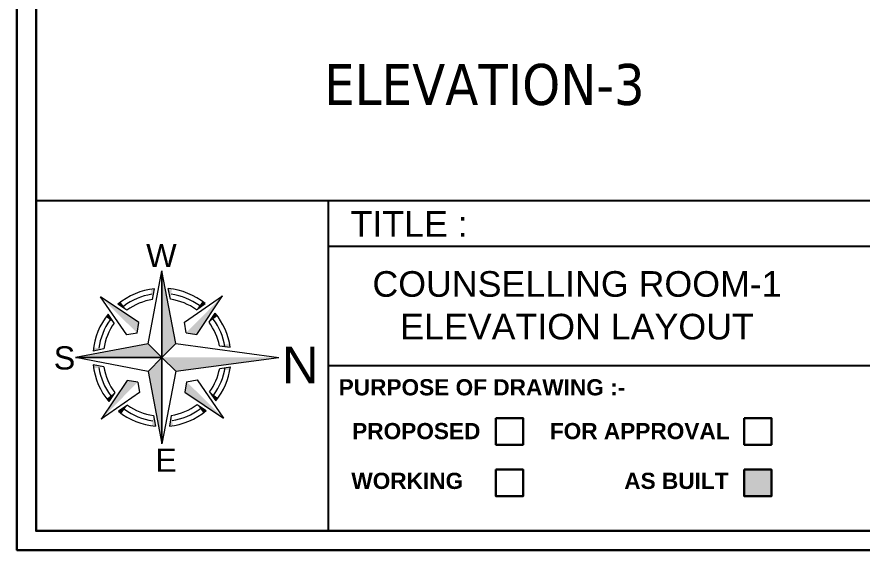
# Model space of a CAD drawing. Header units: millimetres. Extents: x 3552052 to 4144896, y -707811 to -630695.
# Drawn here: x 3713638 to 3717761, y -699403 to -696803 of the extents above; entities that cross this region are included whole.
import ezdxf
from ezdxf.enums import TextEntityAlignment as Align

# ---------------------------------------------------------------- set-up
doc = ezdxf.new("R2010")
doc.units = ezdxf.units.MM
doc.header["$LTSCALE"] = 6
doc.header["$MEASUREMENT"] = 0
doc.layers.get('0').update_dxf_attribs({"linetype": 'CONTINUOUS', "lineweight": 0})
for name, color, linetype, lineweight in [('0.0', 8, 'CONTINUOUS', 0), ('formate text', 8, 'CONTINUOUS', 0), ('MEP_HVAC_TEXT', 7, 'CONTINUOUS', 0), ('TITLE', 7, 'CONTINUOUS', 0)]:
    doc.layers.add(name, color=color, linetype=linetype, lineweight=lineweight)
doc.styles.add('Annotation', font='tahoma.ttf')
doc.styles.add('ARIAL', font='arial.ttf')
doc.styles.add('FORMATE', font='arialbd.ttf')
doc.styles.add('style3', font='arialbd.ttf')

# ---------------------------------------------------------------- blocks, each defined once
blk = doc.blocks.new('A$C4A7C6C7E')
at = {"layer": 'TITLE', "color": 8, "lineweight": 5}
for p, q in [((-4207, 4144), (0, 26095)), ((0, 26095), (0, 0)), ((0, 0), (0, 26095)), ((4144, 4207), (0, 26095)), ((-2825, 17519), (-2234, 20757)), ((2559, 17560), (1919, 20788)), ((-6941, 10518), (-18592, 18312)), ((-10622, 6781), (-18592, 18312)), ((6781, 10622), (18312, 18592)), ((10518, 6941), (18312, 18592)), ((-10607, 14226), (-13343, 16056)), ((10390, 14385), (13098, 16257)), ((-14385, 10390), (-16257, 13098)), ((14226, 10607), (16056, 13343)), ((-7437, 7325), (-6941, 10518)), ((7325, 7437), (6781, 10622)), ((-7437, 7325), (-10622, 6781)), ((7325, 7437), (10518, 6941)), ((-4207, 4144), (-26095, 0)), ((-17560, 2559), (-20788, 1919)), ((-4207, 4144), (0, 0)), ((0, 0), (-4207, 4144)), ((0, 0), (4144, 4207)), ((4144, 4207), (0, 0)), ((17394, 3514), (20646, 3095)), ((17394, 3514), (20646, 3095)), ((0, 0), (-26095, 0)), ((-26095, 0), (0, 0)), ((-4144, -4207), (-26095, 0)), ((0, 0), (-4144, -4207)), ((-4144, -4207), (0, 0)), ((0, 0), (4207, -4144)), ((4207, -4144), (0, 0)), ((0, 0), (0, -26095)), ((0, -26095), (0, 0)), ((-17519, -2825), (-20757, -2234)), ((-4144, -4207), (0, -26095)), ((4207, -4144), (0, -26095)), ((17433, -3312), (20680, -2857)), ((17433, -3312), (20680, -2857)), ((17434, -3310), (20680, -2857)), ((-10518, -6941), (-18312, -18592)), ((-7325, -7437), (-10518, -6941)), ((-7325, -7437), (-6781, -10622)), ((7437, -7325), (6941, -10518)), ((7437, -7325), (10622, -6781)), ((10622, -6781), (18592, -18312)), ((-6781, -10622), (-18312, -18592)), ((-14226, -10607), (-16056, -13343)), ((6941, -10518), (18592, -18312)), ((14385, -10390), (16257, -13098)), ((-10390, -14385), (-13098, -16257)), ((10607, -14226), (13343, -16056)), ((-2559, -17560), (-1919, -20788)), ((2825, -17519), (2234, -20757))]:
    blk.add_line(p, q, dxfattribs=at)
at = {"layer": 'TITLE', "color": 5}
for p in [(4144, 4207), (4207, -4144)]:
    blk.add_line(p, (35289, 0), dxfattribs=at)
at = {"layer": 'TITLE', "color": 8, "lineweight": 5}
for radius, start, end in [(20877, 96.14269, 129.72625), (20877, 51.14269, 84.72625), (19311, 99.1612, 126.70773), (19311, 54.16121, 81.70773), (17745, 99.1612, 126.70773), (17745, 54.16121, 81.70773), (20877, 141.14269, 174.72625), (20877, 8.52692, 39.72625), (19311, 144.16121, 171.70773), (17745, 144.16121, 171.70773), (17745, 11.42181, 36.70773), (19311, 9.85136, 36.70773), (20877, 186.14269, 219.72625), (19311, 189.1612, 216.70773), (17745, 189.1612, 216.70773), (17745, 324.16121, 349.24868), (19311, 324.16121, 350.81434), (20877, 321.14269, 352.1348), (17745, 234.16121, 261.70773), (17745, 279.1612, 306.70773), (20877, 231.14269, 264.72625), (19311, 234.16121, 261.70773), (20877, 276.14269, 309.72625), (19311, 279.1612, 306.70773)]:
    blk.add_arc((0, 0), radius, start, end, dxfattribs=at)
for points in [[(0, 26095), (4144, 4207), (0, 0)], [(-3324, 20610), (-2234, 20757), (-2825, 17519)], [(3011, 20658), (1919, 20788), (2559, 17560)], [(-18592, 18312), (-6941, 10518), (-7437, 7325)], [(18312, 18592), (10518, 6941), (7325, 7437)], [(-13343, 16056), (-12479, 16737), (-10607, 14226)], [(13098, 16257), (12223, 16924), (10390, 14385)], [(-16257, 13098), (-16924, 12223), (-14385, 10390)], [(16056, 13343), (16737, 12479), (14226, 10607)], [(-26095, 0), (-4207, 4144), (0, 0)], [(-20658, 3011), (-20788, 1919), (-17560, 2559)], [(20646, 3095), (20457, 4167), (17394, 3514)], [(0, -26095), (-4144, -4207), (0, 0)], [(-20610, -3324), (-20757, -2234), (-17519, -2825)], [(20680, -2857), (20503, -3930), (17433, -3312)], [(-18312, -18592), (-10518, -6941), (-7325, -7437)], [(18592, -18312), (6941, -10518), (7437, -7325)], [(-16056, -13343), (-16737, -12479), (-14226, -10607)], [(16257, -13098), (16924, -12223), (14385, -10390)], [(-13098, -16257), (-12223, -16924), (-10390, -14385)], [(13343, -16056), (12479, -16737), (10607, -14226)], [(-3011, -20658), (-1919, -20788), (-2559, -17560)], [(3324, -20610), (2234, -20757), (2825, -17519)]]:
    blk.add_solid(points, dxfattribs=at)
at = {"layer": 'TITLE', "color": 5}
blk.add_solid([(35289, 0), (4207, -4144), (0, 0)], dxfattribs=at)

msp = doc.modelspace()

# ---------------------------------------------------------------- hatches: boundary and pattern name
at = {"layer": 'MEP_HVAC_TEXT', "lineweight": -3}
h = msp.add_hatch(color=1, dxfattribs=at)
h.dxf.hatch_style = 1
h.paths.add_polyline_path([(3717185.9, -699010.4), (3717185.9, -699140.5), (3717318.6, -699140.5), (3717318.6, -699010.4)])

# ---------------------------------------------------------------- linework, layer by layer
at = {"lineweight": -3}
for p in [(3722544.7, -697700.4), (3713731.2, -699309.7)]:
    msp.add_line(p, (3713731.2, -697700.4), dxfattribs=at)
at = {"color": 7, "lineweight": 30}
for points in [[(3722637.9, -683374.7), (3722637.9, -699403), (3713637.9, -699403), (3713637.9, -683374.7)], [(3722544.7, -683468), (3722544.7, -699309.7), (3713731.2, -699309.7), (3713731.2, -683468)]]:
    msp.add_lwpolyline(points, close=True, dxfattribs=at)
at = {"layer": '0.0', "color": 7, "lineweight": 30, "elevation": -49.9}
for points in [[(3715974.8, -698759.5), (3716107.5, -698759.5), (3716107.5, -698889.6), (3715974.8, -698889.6)], [(3717185.9, -698759.5), (3717318.6, -698759.5), (3717318.6, -698889.6), (3717185.9, -698889.6)], [(3715974.8, -699010.4), (3716107.5, -699010.4), (3716107.5, -699140.5), (3715974.8, -699140.5)], [(3717185.9, -699010.4), (3717318.6, -699010.4), (3717318.6, -699140.5), (3717185.9, -699140.5)]]:
    msp.add_lwpolyline(points, close=True, dxfattribs=at)
at = {"layer": 'MEP_HVAC_TEXT', "lineweight": -3}
for p, q in [((3715155.8, -697700.4), (3715155.8, -699309.7)), ((3717853, -697922.2), (3715155.8, -697922.2)), ((3717853, -698504.9), (3715155.8, -698504.9))]:
    msp.add_line(p, q, dxfattribs=at)

# ---------------------------------------------------------------- block references
at = {"layer": 'TITLE', "lineweight": -3, "extrusion": (1.31196e-09, -7.57547e-09, 1), "xscale": 0.01615424813508598, "yscale": 0.01615424813508598, "zscale": 0.01615424813508598}
msp.add_blockref('A$C4A7C6C7E', (3714345.5, -698463.6, 0), dxfattribs=at)

# ---------------------------------------------------------------- texts
at = {"lineweight": -3, "insert": (3717834.5, -697032.3), "char_height": 200, "width": 2697.906, "attachment_point": 3, "style": 'Annotation'}
msp.add_mtext('\\pxql;ELEVATION-3', dxfattribs=at)
at = {"layer": 'formate text', "color": 7, "lineweight": 30, "ltscale": 100, "style": 'style3'}
msp.add_text('PURPOSE OF DRAWING :-', height=79, dxfattribs=at).set_placement((3715207.6, -698648.6, -49.9))
at = {"layer": 'formate text', "color": 7, "lineweight": 30, "style": 'FORMATE'}
for s, p in [('PROPOSED ', (3715929.6, -698862.2, -49.9)), ('FOR APPROVAL', (3717114.4, -698862.2, -49.9)), ('WORKING', (3715815, -699104.9, -49.9)), ('AS BUILT', (3717109.5, -699104.9, -49.9))]:
    msp.add_text(s, height=79, dxfattribs=at).set_placement(p, align=Align.RIGHT)
at = {"layer": 'TITLE', "color": 7, "lineweight": 30, "style": 'ARIAL'}
for s, height, p in [('TITLE :', 124.83, (3715265.2, -697874.7)), ('W', 113.1, (3714268.3, -698023.3, 0)), ('S', 113.1, (3713817.3, -698522.4, 0)), ('E', 113.1, (3714312.8, -699021, 0))]:
    msp.add_text(s, height=height, dxfattribs=at).set_placement(p)
at = {"layer": 'TITLE', "color": 5, "lineweight": -3, "style": 'ARIAL'}
msp.add_text('N', height=178.4, rotation=180, dxfattribs=at).set_placement((3715109.8, -698411.3, 0))
at = {"layer": 'TITLE', "color": 7, "lineweight": 30, "insert": (3715248.3, -698042.8), "char_height": 124.835, "attachment_point": 1, "style": 'ARIAL'}
msp.add_mtext_dynamic_manual_height_columns('\\pxqc;COUNSELLING ROOM-1 ELEVATION LAYOUT', width=2243.842, gutter_width=4.99, heights=[0], dxfattribs=at)

doc.saveas('drawing.dxf')
